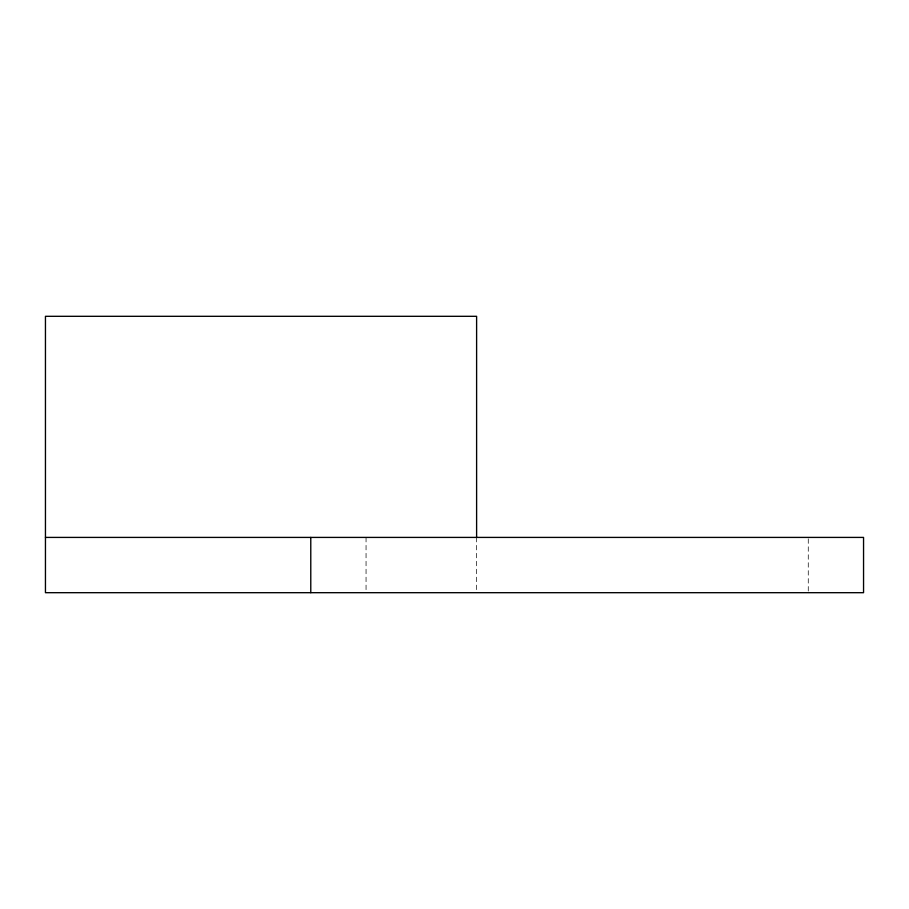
<?xml version="1.0" encoding="UTF-8"?>
<svg xmlns="http://www.w3.org/2000/svg" width="909" height="909" viewBox="0 0 909 909"><rect width="100%" height="100%" fill="white"/><g stroke="black" fill="none" stroke-linecap="round" stroke-linejoin="round"><path stroke-width="0.68" stroke-dasharray="4.54 3.41" d="M808.271 538.832L808.271 591.27M476.611 537.412L476.611 591.27M366.054 537.412L366.054 591.27"/><path stroke-width="1.36" d="M45.45 537.412L863.55 537.412L863.55 592.691L45.45 592.691L45.45 316.309L476.611 316.309L476.611 537.412M310.776 537.412L310.776 592.691"/></g></svg>
